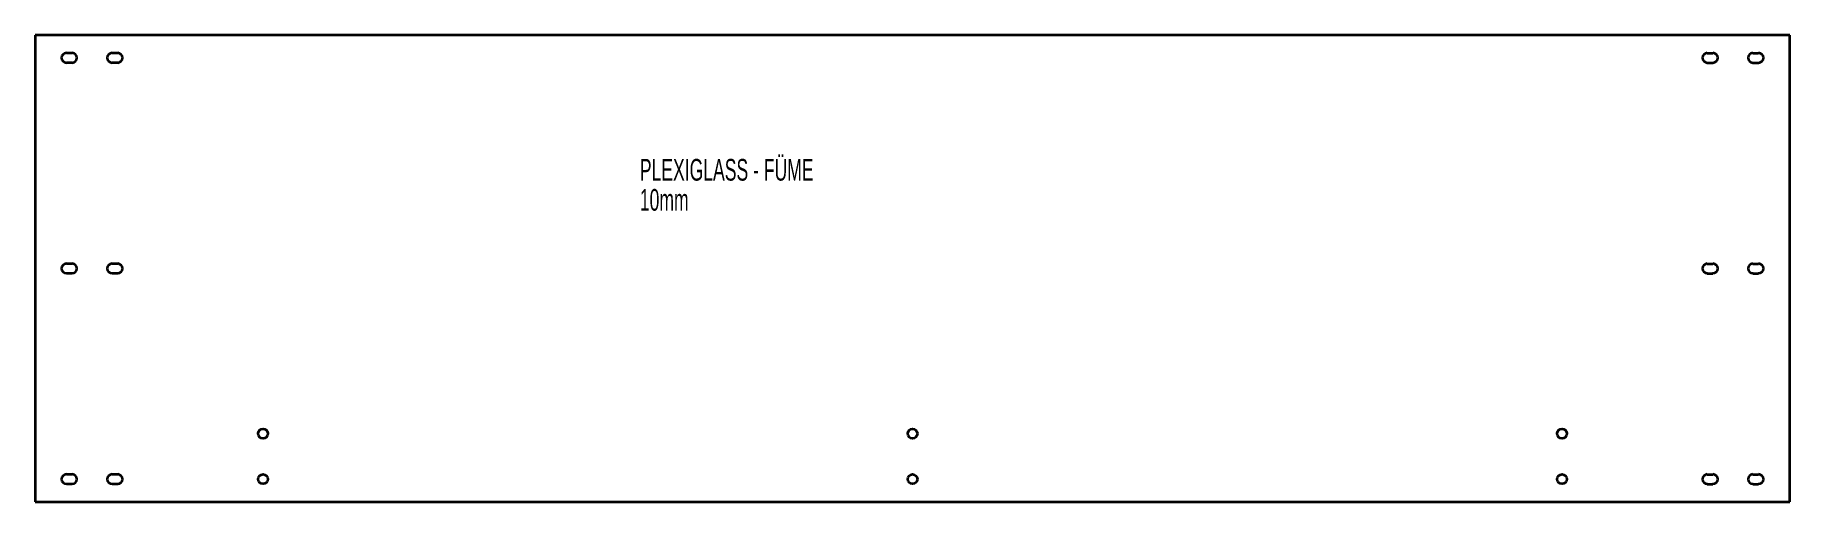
# Model space of a CAD drawing. Header units: millimetres. Extents: x -899 to 641, y -107 to 303.
import ezdxf

# ---------------------------------------------------------------- set-up
doc = ezdxf.new("R2010")
doc.units = ezdxf.units.MM
doc.styles.add('SLDTEXTSTYLE0', font='TXT', dxfattribs={"width": 0.605})

msp = doc.modelspace()

# ---------------------------------------------------------------- linework, layer by layer
at = {"color": 7, "linetype": 'Continuous', "lineweight": 35}
for p, q in [((-899.4, 302.6), (-899.4, -107.4)), ((640.6, 302.6), (-899.4, 302.6)), ((640.6, -107.4), (640.6, 302.6)), ((-866.9, 286.8), (-871.9, 286.8)), ((-866.9, 278.3), (-871.9, 278.3)), ((-826.9, 286.8), (-831.9, 286.8)), ((-826.9, 278.3), (-831.9, 278.3)), ((568.1, 286.8), (573.1, 286.8)), ((568.1, 278.3), (573.1, 278.3)), ((608.1, 286.8), (613.1, 286.8)), ((608.1, 278.3), (613.1, 278.3)), ((-866.9, 101.8), (-871.9, 101.8)), ((-866.9, 93.3), (-871.9, 93.3)), ((-826.9, 101.8), (-831.9, 101.8)), ((-826.9, 93.3), (-831.9, 93.3)), ((568.1, 101.8), (573.1, 101.8)), ((568.1, 93.3), (573.1, 93.3)), ((608.1, 101.8), (613.1, 101.8)), ((608.1, 93.3), (613.1, 93.3)), ((-866.9, -83.2), (-871.9, -83.2)), ((-866.9, -91.7), (-871.9, -91.7)), ((-826.9, -83.2), (-831.9, -83.2)), ((-826.9, -91.7), (-831.9, -91.7)), ((568.1, -83.2), (573.1, -83.2)), ((568.1, -91.7), (573.1, -91.7)), ((608.1, -83.2), (613.1, -83.2)), ((608.1, -91.7), (613.1, -91.7)), ((-899.4, -107.4), (640.6, -107.4))]:
    msp.add_line(p, q, dxfattribs=at)
for centre in [(-699.4, -47.4), (-129.4, -47.4), (440.6, -47.4), (-699.4, -87.4), (-129.4, -87.4), (440.6, -87.4)]:
    msp.add_circle(centre, 4.25, dxfattribs=at)
for centre, start, end in [((-871.9, 282.6), 90, 270), ((-866.9, 282.6), 270, 90), ((-831.9, 282.6), 90, 270), ((-826.9, 282.6), 270, 90), ((568.1, 282.6), 90, 270), ((573.1, 282.6), 270, 90), ((608.1, 282.6), 90, 270), ((613.1, 282.6), 270, 90), ((-871.9, 97.6), 90, 270), ((-866.9, 97.6), 270, 90), ((-831.9, 97.6), 90, 270), ((-826.9, 97.6), 270, 90), ((568.1, 97.6), 90, 270), ((573.1, 97.6), 270, 90), ((608.1, 97.6), 90, 270), ((613.1, 97.6), 270, 90), ((-871.9, -87.4), 90, 270), ((-866.9, -87.4), 270, 90), ((-831.9, -87.4), 90, 270), ((-826.9, -87.4), 270, 90), ((568.1, -87.4), 90, 270), ((573.1, -87.4), 270, 90), ((608.1, -87.4), 90, 270), ((613.1, -87.4), 270, 90)]:
    msp.add_arc(centre, 4.25, start, end, dxfattribs=at)

# ---------------------------------------------------------------- texts
at = {"color": 7, "linetype": 'Continuous', "lineweight": 0, "char_height": 19.05, "attachment_point": 1, "style": 'SLDTEXTSTYLE0'}
for s, insert in [('PLEXIGLASS - FÜME', (-368.7, 193.8)), ('10mm', (-368.7, 167.4))]:
    msp.add_mtext(s, dxfattribs=dict(at, insert=insert))

doc.saveas('drawing.dxf')
